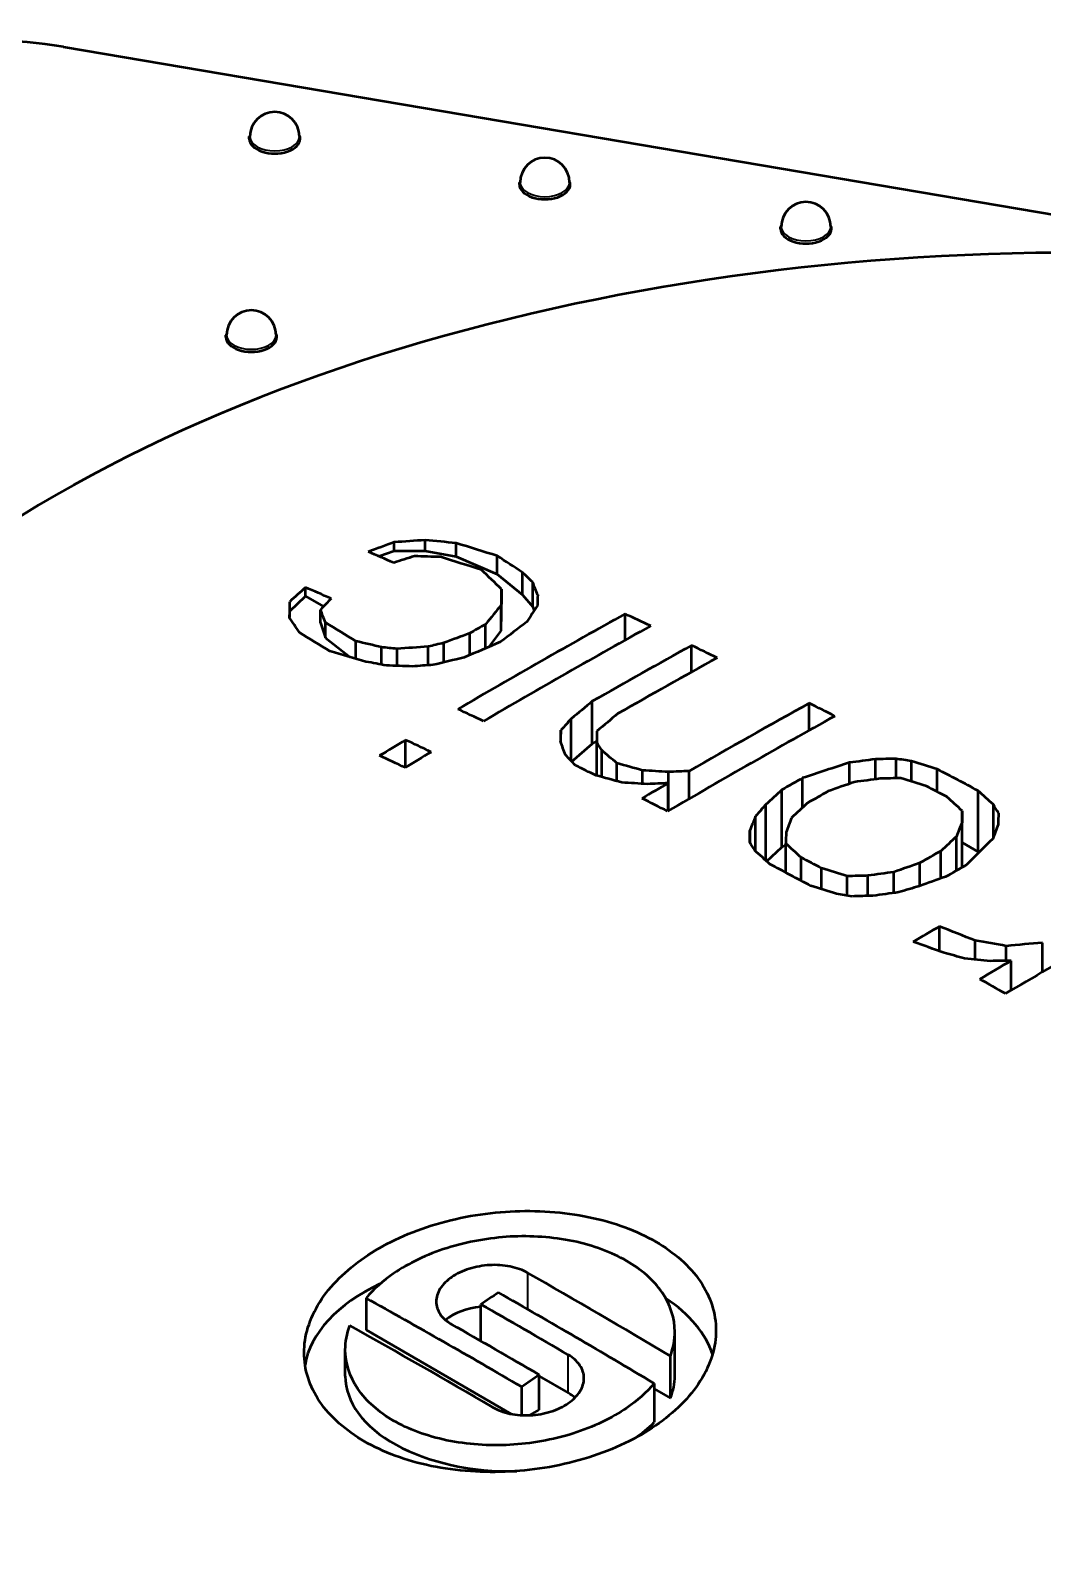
# Model space of a CAD drawing. Header units: millimetres. Extents: x 0 to 3000, y 0 to 3000.
# Drawn here: x 523.23 to 530.6, y 2357.18 to 2368.29 of the extents above; entities that cross this region are included whole.
import ezdxf

# ---------------------------------------------------------------- set-up
doc = ezdxf.new("R2010")
doc.units = ezdxf.units.MM
doc.layers.add('Visible (ANSI)', color=7, linetype='Continuous', lineweight=50)
doc.layers.add('Visible Narrow (ANSI)', color=7, linetype='Continuous', lineweight=35)

msp = doc.modelspace()

# ---------------------------------------------------------------- linework, layer by layer
at = {"layer": 'Visible (ANSI)'}
for p, q in [((523.472, 2368.175), (533.4955, 2366.4756)), ((524.8255, 2367.505), (524.8255, 2367.5213)), ((525.1955, 2367.505), (525.1955, 2367.5213)), ((526.7932, 2367.1714), (526.7932, 2367.1877)), ((527.1632, 2367.1714), (527.1632, 2367.1877)), ((528.6954, 2366.8489), (528.6954, 2366.8652)), ((529.0654, 2366.8489), (529.0654, 2366.8652)), ((524.6554, 2366.0596), (524.6554, 2366.0759)), ((525.0254, 2366.0596), (525.0254, 2366.0759)), ((525.768, 2364.4643), (525.8809, 2364.5039)), ((525.8809, 2364.5039), (525.8809, 2364.5666)), ((525.8809, 2364.5039), (526.1069, 2364.5052)), ((526.1069, 2364.5052), (526.1069, 2364.5823)), ((526.1069, 2364.5052), (526.3321, 2364.4631)), ((526.3321, 2364.4631), (526.3321, 2364.5601)), ((526.3321, 2364.4631), (526.631, 2364.3345)), ((526.631, 2364.3345), (526.631, 2364.467)), ((526.631, 2364.3345), (526.8166, 2364.1834)), ((526.8166, 2364.1834), (526.8166, 2364.3466)), ((526.8903, 2364.0968), (526.8903, 2364.2753)), ((525.1196, 2364.0643), (525.2346, 2364.1738)), ((525.2346, 2364.1738), (525.2346, 2364.2371)), ((525.2346, 2364.1738), (525.3655, 2364.0982)), ((526.6635, 2364.052), (526.6635, 2364.224)), ((526.8166, 2364.1834), (526.8903, 2364.0968)), ((525.1187, 2364.0168), (525.1196, 2364.0643)), ((525.1196, 2364.0643), (525.1196, 2364.1333)), ((525.344, 2363.9787), (525.344, 2364.0752)), ((526.6612, 2363.9215), (526.6612, 2364.1097)), ((526.6612, 2363.9215), (526.6635, 2364.052)), ((526.8903, 2364.0968), (526.8997, 2364.0682)), ((527.5628, 2363.8533), (527.5628, 2364.0442)), ((525.344, 2363.9787), (525.3797, 2363.8702)), ((525.3797, 2363.8702), (525.3797, 2363.9826)), ((526.5454, 2363.7933), (526.5454, 2363.9685)), ((525.3797, 2363.8702), (525.56, 2363.7306)), ((525.6025, 2363.718), (525.6025, 2363.8461)), ((526.2417, 2363.6915), (526.2417, 2363.8333)), ((526.4312, 2363.7444), (526.4312, 2363.9036)), ((526.573, 2363.8051), (526.6612, 2363.9215)), ((525.7897, 2363.6752), (525.7897, 2363.8019)), ((525.9023, 2363.6662), (525.9023, 2363.7907)), ((526.1283, 2363.6704), (526.1283, 2363.8063)), ((528.0473, 2363.6218), (528.0473, 2363.8151)), ((527.3241, 2363.0992), (527.3241, 2363.4082)), ((528.9045, 2363.1968), (528.9045, 2363.3944)), ((527.171, 2362.9735), (527.171, 2363.2809)), ((527.0941, 2363.1123), (527.0941, 2363.1969)), ((525.9641, 2362.9273), (525.9641, 2363.1261)), ((527.174, 2362.9704), (527.3241, 2363.0992)), ((527.3241, 2363.0992), (527.3559, 2363.1176)), ((527.3558, 2362.8667), (527.3558, 2363.1106)), ((527.3923, 2362.8567), (527.3923, 2363.0522)), ((527.5033, 2362.8261), (527.5033, 2362.9568)), ((529.1971, 2362.8074), (529.1971, 2362.9611)), ((529.3859, 2362.8402), (529.3859, 2362.9863)), ((529.5365, 2362.8476), (529.5365, 2362.9899)), ((529.6491, 2362.8246), (529.6491, 2362.9721)), ((527.6905, 2362.8073), (527.6905, 2362.9051)), ((527.8784, 2362.6102), (527.8784, 2362.8934)), ((528.0291, 2362.6981), (528.0291, 2362.9)), ((528.8561, 2362.6347), (528.8561, 2362.8494)), ((529.8363, 2362.7498), (529.8363, 2362.9149)), ((527.8768, 2362.6093), (527.8768, 2362.812)), ((528.7039, 2362.3466), (528.7039, 2362.7627)), ((530.1344, 2362.3118), (530.1344, 2362.7566)), ((528.5889, 2362.2482), (528.5889, 2362.6562)), ((530.0187, 2362.1991), (530.0187, 2362.6109)), ((530.2455, 2362.4196), (530.2455, 2362.6555)), ((528.512, 2362.3178), (528.512, 2362.5711)), ((530.0171, 2362.1982), (530.0171, 2362.5282)), ((528.4723, 2362.3805), (528.4723, 2362.4663)), ((528.734, 2362.1603), (528.734, 2362.3717)), ((529.9774, 2362.1756), (529.9774, 2362.4238)), ((530.0187, 2362.3786), (530.1344, 2362.3118)), ((528.5948, 2362.2428), (528.7039, 2362.3466)), ((528.7039, 2362.3466), (528.734, 2362.364)), ((528.845, 2362.1013), (528.845, 2362.271)), ((529.8624, 2362.1175), (529.8624, 2362.3176)), ((530.1344, 2362.3118), (530.1396, 2362.3067)), ((528.9941, 2362.0393), (528.9941, 2362.1918)), ((529.5207, 2362.0123), (529.5207, 2362.1638)), ((529.7102, 2362.0637), (529.7102, 2362.2309)), ((529.1813, 2361.993), (529.1813, 2362.1342)), ((529.3319, 2361.9905), (529.3319, 2362.1382)), ((529.8521, 2361.588), (529.8521, 2361.7681)), ((530.1138, 2361.5274), (530.1138, 2361.6654)), ((530.339, 2361.5178), (530.339, 2361.6256)), ((530.6031, 2361.4364), (530.6031, 2361.6499)), ((530.3747, 2361.3036), (530.3747, 2361.5183)), ((525.6757, 2359.0612), (525.6757, 2358.829)), ((526.5127, 2358.7481), (526.5127, 2359.015)), ((525.6757, 2358.829), (526.736, 2358.2168)), ((527.9249, 2358.4927), (527.9249, 2358.8157)), ((525.5249, 2358.4927), (525.5249, 2358.685)), ((527.8925, 2358.3329), (527.8925, 2358.6391)), ((526.937, 2358.2477), (526.937, 2358.5019)), ((526.937, 2358.4927), (527.1491, 2358.3702)), ((526.8097, 2358.2081), (526.8097, 2358.414)), ((527.774, 2358.4395), (527.774, 2358.1564)), ((527.774, 2358.4013), (527.8925, 2358.3329)), ((526.8678, 2358.2078), (526.937, 2358.2477))]:
    msp.add_line(p, q, dxfattribs=at)
for centre in [(525.0105, 2367.5213), (526.9782, 2367.1877), (528.8804, 2366.8652), (524.8404, 2366.0759)]:
    msp.add_arc(centre, 0.18, 0, 180, dxfattribs=at)
for centre, major_axis, ratio, start_param, end_param in [((522.9085, 2367.0671), (2, 0), 0.5773503, 1.2851772, 2.3561945), ((525.0105, 2367.505), (-0.185, 0), 0.5773503, 0, 3.1415927), ((525.0105, 2367.505), (-0.185, 0), 0.5773503, 6.0451104, 6.2066667), ((525.0105, 2367.505), (0.185, 0), 0.5773503, 0.0765186, 0.2380749), ((526.9782, 2367.1714), (-0.185, 0), 0.5773503, 0, 3.1415927), ((526.9782, 2367.1714), (-0.185, 0), 0.5773503, 6.0451104, 6.2066667), ((526.9782, 2367.1714), (0.185, 0), 0.5773503, 0.0765186, 0.2380749), ((530.822, 2360.6132), (-10.5, 0), 0.5773503, 4.4549383, 6.5688044), ((528.8804, 2366.8489), (-0.185, 0), 0.5773503, 0, 3.1415927), ((528.8804, 2366.8489), (-0.185, 0), 0.5773503, 6.0451104, 6.2066667), ((528.8804, 2366.8489), (0.185, 0), 0.5773503, 0.0765186, 0.2380749), ((530.822, 2360.6132), (10.5, 0), 0.5773503, 3.4272118, 7.596531), ((524.8404, 2366.0596), (-0.185, 0), 0.5773503, 0, 3.1415927), ((524.8404, 2366.0596), (-0.185, 0), 0.5773503, 6.0451104, 6.2066667), ((524.8404, 2366.0596), (0.185, 0), 0.5773503, 0.0765186, 0.2380749), ((526.6924, 2314.9002), (-42.1787, -44.3223), 0.6980706, 4.0950152, 4.0986388), ((531.3564, 2311.2788), (30.8477, -53.4298), 0.5773503, 2.4821138, 2.4864207), ((530.755, 2314.6455), (61.3605, 1.1187), 0.8164513, 1.6317278, 1.6354217), ((532.2262, 2313.4728), (-53.6617, 30.109), 0.7767567, 5.2242581, 5.2281258), ((532.2103, 2312.0456), (-37.7565, 48.7436), 0.6546532, 5.5271656, 5.5332541), ((527.3806, 2314.8826), (45.9745, 40.4409), 0.7279938, 1.0259771, 1.0287524), ((531.7714, 2313.8569), (58.412, -19.21), 0.8021648, 1.9208006, 1.9239253), ((532.0784, 2311.9434), (37.7614, -48.7499), 0.654653, 2.3852147, 2.3913022), ((530.8743, 2310.9916), (-23.3765, 57.1002), 0.4722851, 5.6829396, 5.6881744), ((529.6655, 2310.6417), (16.8576, -59.3384), 0.3604895, 2.5846156, 2.5900661), ((529.8789, 2310.7023), (-16.8589, 59.3428), 0.3604895, 5.7257043, 5.7284288), ((528.0552, 2310.6669), (-6.7165, 61.2686), 0.1523098, 5.7577011, 5.7608203), ((524.1912, 2313.2929), (-20.235, -57.7692), 0.4235139, 3.7997509, 3.8033742), ((530.8997, 2311.0151), (-30.85, 53.4337), 0.5773503, 5.6236972, 5.6280038), ((524.2851, 2312.887), (17.2373, 58.7878), 0.3697183, 0.6295442, 0.6323193), ((526.6058, 2310.9959), (-0.3741, -61.5546), 0.0085943, 3.6678294, 3.6715152), ((526.8694, 2310.9943), (0.3741, 61.5721), 0.0085911, 0.5280139, 0.5304701), ((525.0618, 2311.0053), (0.3733, 61.4294), 0.0085942, 0.5259699, 0.5296633), ((526.5252, 2310.4992), (-6.7066, 61.1783), 0.1523098, 5.7592748, 5.7623991), ((526.6477, 2313.3803), (-30.7085, -53.1886), 0.5773503, 3.9059193, 3.9339677), ((525.3814, 2312.3433), (-15.0281, -59.5465), 0.3270331, 3.7467969, 3.7515094), ((525.7176, 2311.9801), (11.9284, 60.295), 0.2646728, 0.5812709, 0.5851781), ((531.7371, 2311.4985), (-30.8432, 53.422), 0.5773503, 5.5893418, 5.5936329), ((527.2208, 2310.2967), (11.3217, -60.5341), 0.2516261, 2.6096068, 2.6134738), ((529.8232, 2310.5404), (-24.3842, 56.6635), 0.487951, 5.67519, 5.6812766), ((526.1632, 2313.66), (-30.6736, -53.1282), 0.5773503, 3.9181812, 3.9208137), ((526.8341, 2313.2727), (30.7209, 53.2101), 0.5773503, 0.7643351, 0.7923723), ((525.8112, 2313.0515), (23.5479, 56.6946), 0.4768214, 0.6877152, 0.6930477), ((529.6462, 2310.4643), (24.3822, -56.659), 0.4879507, 2.5339504, 2.5400377), ((531.6214, 2311.7482), (-43.0191, 44.2017), 0.7022315, 5.4475777, 5.4511277), ((528.8652, 2314.2674), (-52.8044, -31.3391), 0.7724098, 4.3277349, 4.3296891), ((527.4558, 2314.1736), (-42.2981, -44.4483), 0.6980684, 4.0990302, 4.1026438), ((527.1358, 2313.9286), (38.4156, 47.8674), 0.6628032, 0.8901128, 0.8954451), ((531.2786, 2311.342), (38.9537, -47.8422), 0.6660431, 2.3680118, 2.3732457), ((531.7534, 2312.6302), (-53.7441, 30.155), 0.7767573, 5.2233635, 5.225294), ((530.7713, 2313.7541), (61.5011, 1.1213), 0.8164513, 1.6314702, 1.6351556), ((528.9496, 2314.1251), (52.8258, 31.3522), 0.7724086, 1.1850178, 1.1889247), ((527.1323, 2313.1005), (-30.7395, -53.2423), 0.5773503, 3.9059405, 3.9225781), ((527.3186, 2312.9929), (30.7504, 53.2612), 0.5773503, 0.7643553, 0.780987), ((531.7371, 2311.4985), (-30.8432, 53.422), 0.5773503, 5.5781926, 5.5824795), ((531.6479, 2311.9392), (46.9372, -40.0036), 0.7326077, 2.2343861, 2.2371101), ((531.4808, 2312.9735), (58.5157, -19.2441), 0.8021648, 1.9192115, 1.9223302), ((530.7741, 2313.6019), (61.5212, 1.1212), 0.8164514, 1.6309277, 1.6333836), ((526.6159, 2312.6033), (-22.2558, -57.3226), 0.4556331, 3.8266785, 3.8311394), ((527.9895, 2312.6056), (-30.7849, -53.321), 0.5773503, 3.9059716, 3.9260818), ((531.7371, 2311.4985), (-30.8432, 53.422), 0.5773503, 5.5584908, 5.5627715), ((530.519, 2310.7953), (30.8493, -53.4325), 0.5773503, 2.4477312, 2.4520214), ((526.4444, 2312.2538), (-17.305, -59.0197), 0.3697133, 3.7859972, 3.78876), ((526.8305, 2312.52), (22.2631, 57.342), 0.4556302, 0.6859146, 0.690374), ((528.1758, 2312.498), (30.7932, 53.3354), 0.5773503, 0.7643846, 0.7923559), ((527.0577, 2310.9931), (-0.3743, -61.5839), 0.0085957, 3.7008358, 3.7032861), ((527.3213, 2310.9915), (0.3744, 61.5995), 0.0085957, 0.5597795, 0.5622292), ((526.6477, 2313.3803), (-30.7085, -53.1886), 0.5773503, 3.942733, 3.947116), ((526.8341, 2313.2727), (30.7209, 53.2101), 0.5773503, 0.801134, 0.8055153), ((530.1384, 2310.5756), (-30.8462, 53.4272), 0.5773503, 5.5893329, 5.5936235), ((527.8366, 2310.643), (6.7153, -61.2581), 0.1523098, 2.5794017, 2.5825121), ((528.6575, 2310.5654), (-11.3352, 60.6071), 0.2516243, 5.7106297, 5.7125538), ((529.6912, 2310.5829), (-19.9874, 58.3581), 0.4165785, 5.6646474, 5.6681839), ((529.9481, 2310.4657), (30.8438, -53.423), 0.5773503, 2.4477474, 2.4520384), ((529.1016, 2310.4815), (16.8532, -59.3227), 0.3604895, 2.5439911, 2.5467065), ((530.519, 2310.7953), (30.8493, -53.4325), 0.5773503, 2.428873, 2.4322996), ((531.2821, 2311.418), (-43.0284, 44.2112), 0.7022315, 5.4051652, 5.4087008), ((529.1822, 2312.6525), (-44.1171, -43.0046), 0.7115496, 4.1056887, 4.1120396), ((530.1654, 2312.7748), (-57.903, -21.0697), 0.7990534, 4.4423595, 4.4454897), ((530.7907, 2312.6887), (-61.6179, -1.123), 0.8164514, 4.7178632, 4.7203087), ((531.5687, 2312.301), (-53.7672, 30.1679), 0.7767573, 5.156128, 5.158049), ((531.801, 2311.923), (-43.0122, 44.1946), 0.7022315, 5.3744737, 5.3780048), ((531.1757, 2311.3144), (43.0303, -44.2132), 0.7022315, 2.2644349, 2.2679706), ((531.2125, 2312.1575), (58.578, -19.2646), 0.8021648, 1.8863074, 1.889415), ((531.2457, 2312.2584), (-58.572, 19.2626), 0.8021648, 5.0259374, 5.029045), ((530.7915, 2312.6453), (-61.6215, -1.1237), 0.8164513, 4.7423409, 4.7447883), ((528.474, 2312.3259), (-30.8053, -53.3563), 0.5773503, 3.9182189, 3.9217138), ((529.2152, 2312.4994), (42.4806, 44.6396), 0.6980706, 0.9375881, 0.9411854), ((530.2199, 2312.6251), (57.9154, 21.0742), 0.7990534, 1.3010883, 1.3042178), ((530.7935, 2312.5366), (61.6301, 1.1238), 0.8164513, 1.5757371, 1.5781821), ((531.6813, 2311.8065), (43.017, -44.1995), 0.7022315, 2.2320839, 2.2356145), ((531.7371, 2311.4985), (-30.8432, 53.422), 0.5773503, 5.534537, 5.5413782), ((527.9895, 2312.6056), (-30.7849, -53.321), 0.5773503, 3.9295789, 3.9339504), ((530.7931, 2312.5583), (61.6284, 1.1238), 0.8164513, 1.6032418, 1.6056892), ((528.1306, 2311.913), (-20.3705, -58.1552), 0.4235176, 3.8146832, 3.8182811), ((528.6603, 2312.2183), (30.8121, 53.3681), 0.5773503, 0.7766282, 0.7801223), ((531.5848, 2311.4106), (30.8453, -53.4256), 0.5773503, 2.3946519, 2.3980723), ((531.2163, 2311.1053), (19.9914, -58.3697), 0.4165774, 2.491538, 2.4950676), ((531.4182, 2311.1744), (-19.9907, 58.3677), 0.416578, 5.6323391, 5.6358687), ((530.519, 2310.7953), (30.8493, -53.4325), 0.5773503, 2.4168862, 2.4211661), ((528.0825, 2311.7735), (-17.3385, -59.134), 0.3697133, 3.7939429, 3.7966999), ((528.3494, 2311.8363), (20.3744, 58.1671), 0.4235139, 0.6741092, 0.6777064), ((529.995, 2310.9753), (-0.3749, -61.6933), 0.0085934, 3.720714, 3.7231578), ((530.9835, 2311.0004), (-11.343, 60.6481), 0.2516261, 5.6809001, 5.6828199), ((530.2587, 2310.9737), (0.3749, 61.6963), 0.0085934, 0.579644, 0.5820877), ((528.1595, 2311.2932), (-7.4221, -61.1915), 0.1678698, 3.7394746, 3.7426043), ((528.4187, 2311.2618), (7.4234, 61.2025), 0.1678698, 0.5975627, 0.6006919), ((529.6281, 2311.1151), (-7.4278, -61.2391), 0.1678678, 3.736617, 3.7397446), ((529.8873, 2311.0836), (7.4284, 61.2437), 0.1678698, 0.594703, 0.5978303), ((528.451, 2310.9847), (-0.3746, -61.6533), 0.0085911, 3.7242745, 3.7267196), ((529.2504, 2310.6763), (11.3389, -60.6266), 0.2516243, 2.5415117, 2.5434323), ((528.7146, 2310.9831), (0.3748, 61.6629), 0.0085957, 0.5832083, 0.585653), ((530.0949, 2310.7212), (-19.9901, 58.3658), 0.4165785, 5.6347919, 5.6383219), ((529.3561, 2311.4837), (-20.3891, -58.2086), 0.4235158, 3.8131996, 3.8167943), ((529.5776, 2311.3746), (19.0616, 58.6643), 0.4004534, 0.659733, 0.6660774), ((529.893, 2310.6521), (19.9889, -58.3624), 0.4165785, 2.4939945, 2.4975249), ((530.6713, 2310.8832), (-30.8498, 53.4334), 0.5773503, 5.5362389, 5.5396588), ((529.4803, 2311.7449), (-30.8354, -53.4085), 0.5773503, 3.9182274, 3.9217189), ((530.519, 2310.7953), (30.8493, -53.4325), 0.5773503, 2.3929372, 2.399777), ((531.016, 2311.159), (-43.0323, 44.215), 0.7022321, 5.372004, 5.375533), ((530.4739, 2311.9269), (-57.959, -21.0898), 0.7990539, 4.445229, 4.4483563), ((529.8259, 2311.9182), (-42.5135, -44.6744), 0.6980695, 4.0816938, 4.0852884), ((529.6666, 2311.6373), (30.8392, 53.415), 0.5773503, 0.7766359, 0.7801269), ((530.8963, 2311.0425), (43.0329, -44.2158), 0.7022318, 2.2296187, 2.2331476), ((530.807, 2311.7973), (-61.6731, -1.1243), 0.8164514, 4.7214222, 4.7238657), ((530.0806, 2311.8132), (46.3114, 40.7365), 0.7279964, 1.0080189, 1.0107732), ((529.9587, 2311.7918), (42.5187, 44.6798), 0.6980695, 0.939085, 0.9426791), ((531.0073, 2311.3004), (53.8061, -30.19), 0.7767567, 2.0123247, 2.0142442), ((530.8097, 2311.6451), (61.6787, 1.1244), 0.8164514, 1.5793066, 1.5817499), ((530.5284, 2311.7772), (57.9652, 21.0923), 0.7990534, 1.3039552, 1.3070821), ((530.6357, 2311.0778), (30.8497, 53.4333), 0.5773503, 0.7644231, 0.7923431), ((529.9648, 2311.4652), (-30.844, -53.4235), 0.5773503, 3.929574, 3.9339371), ((530.8488, 2310.9921), (-38.9569, 47.8461), 0.6660431, 5.4126268, 5.4178269), ((530.7243, 2310.8849), (40.5965, -46.4627), 0.6812123, 2.2492849, 2.2536452), ((530.9187, 2311.1425), (-53.808, 30.1909), 0.776757, 5.13327, 5.1371071), ((530.7382, 2311.2862), (-59.635, -15.8193), 0.807086, 4.503694, 4.5080239), ((530.8004, 2310.9449), (46.9588, -40.022), 0.7326077, 2.1427607, 2.1454683), ((530.8556, 2311.0722), (58.6115, -19.2756), 0.8021648, 1.8391466, 1.8422473), ((530.4493, 2311.1854), (-30.8489, -53.4318), 0.5773503, 3.9287011, 3.933936), ((530.8188, 2311.1451), (61.689, 1.1246), 0.8164514, 1.563112, 1.5655542), ((530.519, 2310.7953), (30.8493, -53.4325), 0.5773503, 2.3604659, 2.3647375), ((526.7249, 2358.4927), (-1.5, 0), 0.5773503, 5.3959921, 6.1888355), ((527.1703, 2308.8619), (-30.7417, 53.2463), 0.5773503, 5.481175, 5.5051062), ((526.4915, 2308.47), (-30.6977, 53.1699), 0.5773503, 5.4904575, 5.5165801), ((530.5038, 2311.154), (-30.8492, -53.4323), 0.5773503, 4.0156714, 4.0186007), ((526.9582, 2308.7395), (30.7288, -53.2238), 0.5773503, 2.3374205, 2.3635167), ((526.7249, 2358.4927), (1.5, 0), 0.5773503, 0.1844139, 0.7131614), ((526.5764, 2358.7744), (0.39, 0), 0.5773503, 1.7347078, 2.5416009), ((526.8309, 2308.666), (-30.7206, 53.2097), 0.5773503, 5.490463, 5.5051113), ((530.822, 2358.8986), (-10.5, 0), 0.5773503, 0.2856191, 3.1415927), ((526.2794, 2308.3475), (30.6823, -53.1433), 0.5773503, 2.3488612, 2.3728388), ((526.6188, 2308.5435), (30.7065, -53.1852), 0.5773503, 2.348867, 2.363522), ((526.7249, 2358.4927), (-1.2, 0), 0.5773503, 0, 1.6129294), ((531.1402, 2310.7865), (30.8492, 53.4323), 0.5773503, 0.881892, 0.8848235), ((526.7249, 2358.4927), (1.2, 0), 0.5773503, 6.0505023, 6.2831853), ((526.8734, 2358.211), (0.39, 0), 0.5773503, 0.5882023, 0.7853982), ((526.7249, 2358.4927), (1.2, 0), 0.5773503, 5.573999, 5.7763768)]:
    msp.add_ellipse(centre, major_axis=major_axis, ratio=ratio, start_param=start_param, end_param=end_param, dxfattribs=at)
for points, knots in [([(527.7855, 2359.4728), (527.6524, 2359.5497), (527.4838, 2359.6134), (527.1146, 2359.69), (526.914, 2359.7029), (526.5374, 2359.6826), (526.3361, 2359.6478), (525.9662, 2359.531), (525.7974, 2359.4488), (525.531, 2359.2659), (525.4155, 2359.153), (525.2623, 2358.9109), (525.2247, 2358.7817), (525.225, 2358.5437), (525.2627, 2358.419), (525.4157, 2358.194), (525.5311, 2358.0938), (525.6642, 2358.0169), (525.7973, 2357.9401), (525.9659, 2357.8763), (526.3351, 2357.7998), (526.5357, 2357.787), (526.9124, 2357.8073), (527.1136, 2357.8421), (527.4836, 2357.959), (527.6523, 2358.0412), (527.9187, 2358.224), (528.0342, 2358.3369), (528.1874, 2358.579), (528.225, 2358.7082), (528.2247, 2358.9461), (528.1871, 2359.0708), (528.034, 2359.2957), (527.9187, 2359.3959), (527.7855, 2359.4728)], [0.45302849, 0.45302849, 0.45302849, 0.45302849, 0.50951836, 0.50951836, 0.56600824, 0.56600824, 0.62277499, 0.62277499, 0.67954175, 0.67954175, 0.7363094, 0.7363094, 0.79307705, 0.79307705, 0.84956702, 0.84956702, 0.90605698, 0.90605698, 0.90605698, 0.96254694, 0.96254694, 1.01903691, 1.01903691, 1.07580456, 1.07580456, 1.13257221, 1.13257221, 1.18933897, 1.18933897, 1.24610572, 1.24610572, 1.3025956, 1.3025956, 1.35908547, 1.35908547, 1.35908547, 1.35908547]), ([(527.8925, 2358.6391), (527.9141, 2358.699), (527.9249, 2358.7591), (527.9247, 2358.9113), (527.8946, 2359.011), (527.7722, 2359.1909), (527.6799, 2359.2711), (527.4669, 2359.3941), (527.332, 2359.4451), (527.0367, 2359.5064), (526.8762, 2359.5167), (526.5749, 2359.5004), (526.4139, 2359.4727), (526.1179, 2359.3791), (525.9829, 2359.3134), (525.8002, 2359.188), (525.7314, 2359.1271), (525.6757, 2359.0612)], [0.24478841, 0.24478841, 0.24478841, 0.24478841, 0.2720388, 0.2720388, 0.31723071, 0.31723071, 0.36242262, 0.36242262, 0.40761453, 0.40761453, 0.45280643, 0.45280643, 0.49821986, 0.49821986, 0.5436333, 0.5436333, 0.57606212, 0.57606212, 0.57606212, 0.57606212]), ([(526.8521, 2359.2454), (526.8175, 2359.2651), (526.7737, 2359.2814), (526.6777, 2359.3008), (526.6255, 2359.304), (526.5276, 2359.2985), (526.4753, 2359.2895), (526.3791, 2359.2591), (526.3352, 2359.2379), (526.266, 2359.1907), (526.2359, 2359.1615), (526.1961, 2359.0991), (526.1863, 2359.0659), (526.1864, 2359.0046), (526.1962, 2358.9726), (526.236, 2358.9148), (526.266, 2358.8891), (526.3006, 2358.8694)], [0.11776753, 0.11776753, 0.11776753, 0.11776753, 0.13245841, 0.13245841, 0.1471493, 0.1471493, 0.16190591, 0.16190591, 0.17666252, 0.17666252, 0.19141354, 0.19141354, 0.20616456, 0.20616456, 0.22084981, 0.22084981, 0.23553506, 0.23553506, 0.23553506, 0.23553506]), ([(527.774, 2358.4395), (527.7184, 2358.3737), (527.6495, 2358.3127), (527.4668, 2358.1873), (527.3318, 2358.1216), (527.0358, 2358.0281), (526.8749, 2358.0002), (526.5735, 2357.984), (526.4131, 2357.9943), (526.1177, 2358.0555), (525.9829, 2358.1065), (525.8763, 2358.168), (525.7698, 2358.2295), (525.6775, 2358.3096), (525.5551, 2358.4896), (525.525, 2358.5893), (525.5248, 2358.7416), (525.5356, 2358.8017), (525.5572, 2358.8616)], [-0.21364062, -0.21364062, -0.21364062, -0.21364062, -0.18121194, -0.18121194, -0.13579794, -0.13579794, -0.09038393, -0.09038393, -0.04519197, -0.04519197, 0, 0, 0, 0.04519197, 0.04519197, 0.09038393, 0.09038393, 0.11763502, 0.11763502, 0.11763502, 0.11763502]), ([(526.5976, 2358.2665), (526.6322, 2358.2462), (526.676, 2358.2294), (526.772, 2358.209), (526.8241, 2358.2055), (526.9221, 2358.2106), (526.9744, 2358.2196), (527.0706, 2358.2501), (527.1145, 2358.2716), (527.1838, 2358.3194), (527.2138, 2358.349), (527.2536, 2358.4125), (527.2634, 2358.4464), (527.2633, 2358.5089), (527.2535, 2358.5417), (527.2137, 2358.6008), (527.1838, 2358.6272), (527.1491, 2358.6475)], [0, 0, 0, 0, 0.01468444, 0.01468444, 0.02936888, 0.02936888, 0.04413111, 0.04413111, 0.05889335, 0.05889335, 0.07366165, 0.07366165, 0.08842996, 0.08842996, 0.10312053, 0.10312053, 0.11781109, 0.11781109, 0.11781109, 0.11781109])]:
    msp.add_open_spline(points, degree=3, knots=knots, dxfattribs=at)
at = {"layer": 'Visible Narrow (ANSI)'}
for p, q in [((526.8521, 2359.2454), (526.8521, 2358.9804)), ((527.1491, 2358.3702), (527.1491, 2358.6475))]:
    msp.add_line(p, q, dxfattribs=at)
for centre in [(525.0105, 2367.5213), (526.9782, 2367.1877), (528.8804, 2366.8652), (524.8404, 2366.0759)]:
    msp.add_ellipse(centre, major_axis=(0.18, 0), ratio=0.5773503, start_param=3.1415927, end_param=6.2831853, dxfattribs=at)

doc.saveas('drawing.dxf')
